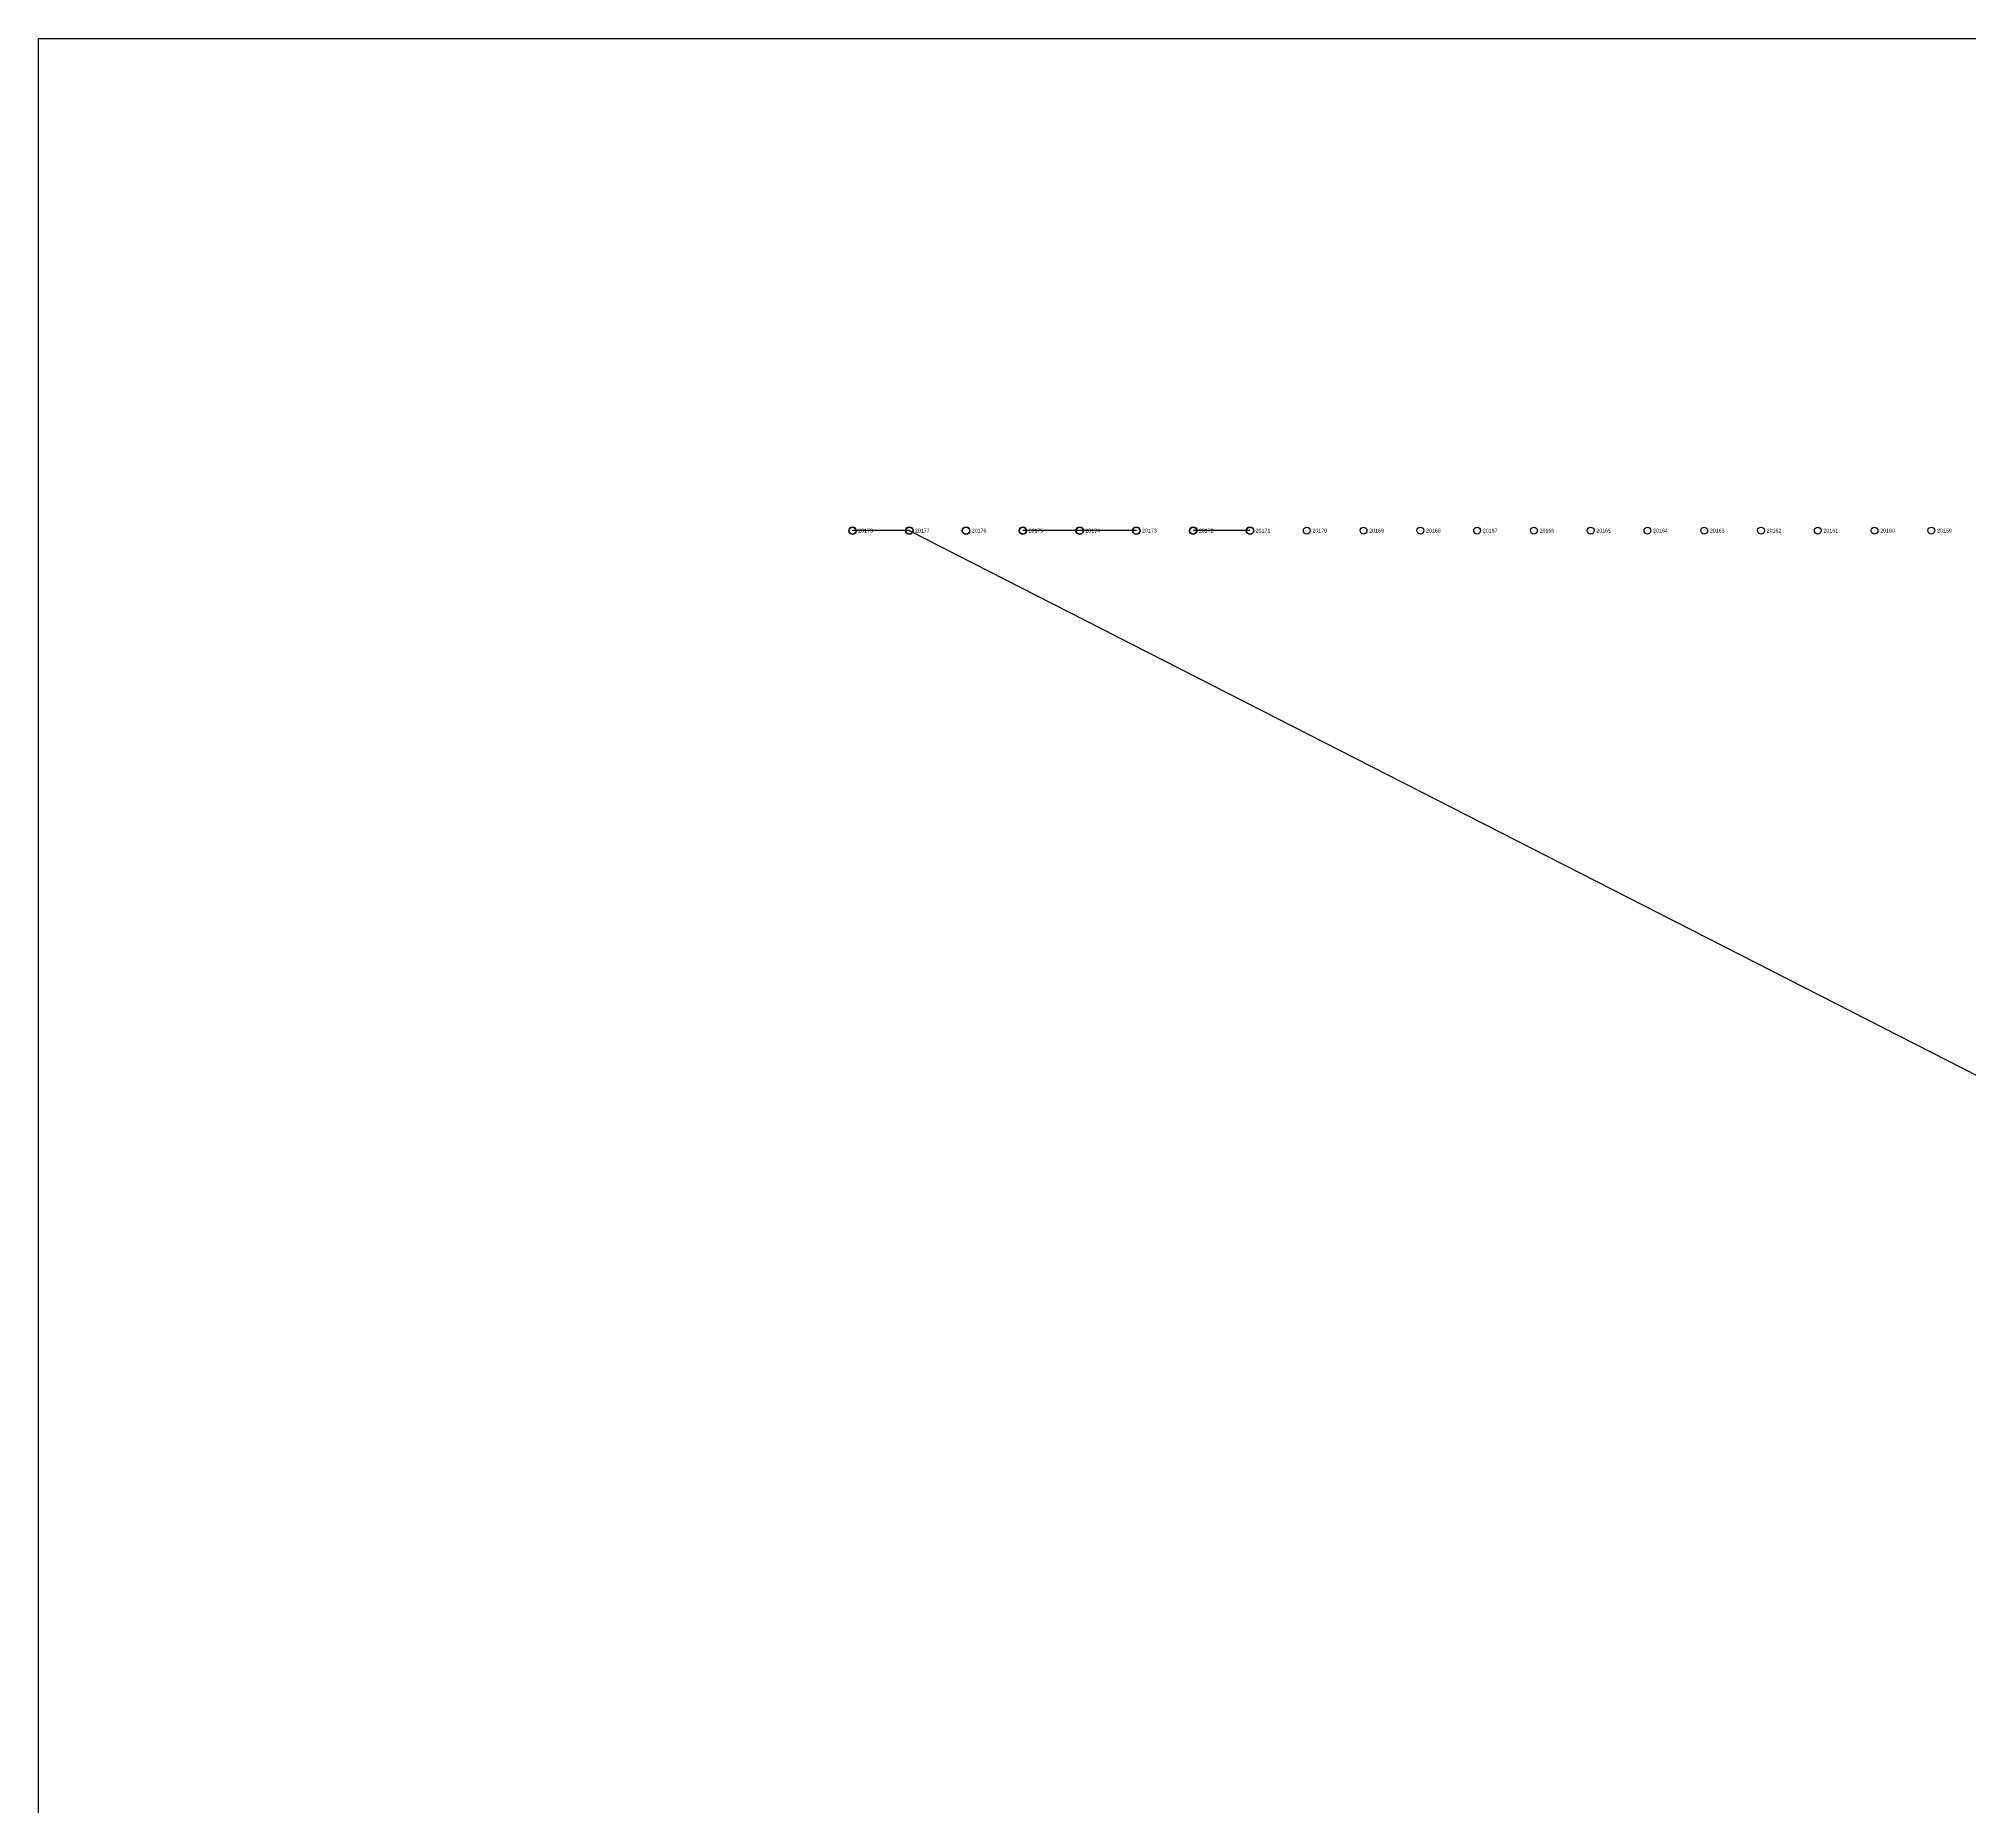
# Model space of a CAD drawing. Extents: x -5 to 376, y -217 to 241.
# Drawn here: x -4.8 to 124.8, y 122 to 240.6 of the extents above; entities that cross this region are included whole.
import ezdxf

# ---------------------------------------------------------------- set-up
doc = ezdxf.new("R2010")
doc.units = 0
for name, color, linetype in [('BOTTOM_WIRES_BLUE', 5, 'CONTINUOUS'), ('FIXTURE_INTERFACE_PIN', 4, 'CONTINUOUS'), ('FIXTURE_OUTLINE', 144, 'CONTINUOUS'), ('TESTER_INTERFACE_PIN', 144, 'CONTINUOUS'), ('TESTER_INTERFACE_PIN_LABEL', 144, 'CONTINUOUS')]:
    doc.layers.add(name, color=color, linetype=linetype)
doc.styles.get("Standard").update_dxf_attribs({"font": 'arial.ttf'})

msp = doc.modelspace()

# ---------------------------------------------------------------- linework, layer by layer
at = {"layer": 'BOTTOM_WIRES_BLUE'}
for p, q in [((53.62194, 207.5815), (49.81194, 207.5815)), ((53.62194, 207.5815), (235.23194, 114.8715)), ((65.05194, 207.5815), (61.24194, 207.5815)), ((68.86194, 207.5815), (65.05194, 207.5815)), ((76.48194, 207.5815), (72.67194, 207.5815))]:
    msp.add_line(p, q, dxfattribs=at)
at = {"layer": 'FIXTURE_INTERFACE_PIN'}
for centre in [(49.81194, 207.5815), (53.62194, 207.5815), (57.43194, 207.5815), (61.24194, 207.5815), (65.05194, 207.5815), (68.86194, 207.5815), (72.67194, 207.5815), (76.48194, 207.5815)]:
    msp.add_circle(centre, 0.254, dxfattribs=at)
at = {"layer": 'FIXTURE_OUTLINE'}
for p, q in [((-4.79806, 240.6015), (376.20194, 240.6015)), ((-4.79806, -216.5985), (-4.79806, 240.6015))]:
    msp.add_line(p, q, dxfattribs=at)
at = {"layer": 'TESTER_INTERFACE_PIN'}
for centre in [(49.81194, 207.5815), (53.62194, 207.5815), (57.43194, 207.5815), (61.24194, 207.5815), (65.05194, 207.5815), (68.86194, 207.5815), (72.67194, 207.5815), (76.48194, 207.5815), (80.29194, 207.5815), (84.10194, 207.5815), (87.91194, 207.5815), (91.72194, 207.5815), (95.53194, 207.5815), (99.34194, 207.5815), (103.15194, 207.5815), (106.96194, 207.5815), (110.77194, 207.5815), (114.58194, 207.5815), (118.39194, 207.5815), (122.20194, 207.5815)]:
    msp.add_circle(centre, 0.2286, dxfattribs=at)

# ---------------------------------------------------------------- texts
at = {"layer": 'TESTER_INTERFACE_PIN_LABEL'}
for s, p in [('20178', (50.19294, 207.4545)), ('20177', (54.00294, 207.4545)), ('20176', (57.81294, 207.4545)), ('20175', (61.62294, 207.4545)), ('20174', (65.43294, 207.4545)), ('20173', (69.24294, 207.4545)), ('20172', (73.05294, 207.4545)), ('20171', (76.86294, 207.4545)), ('20170', (80.67294, 207.4545)), ('20169', (84.48294, 207.4545)), ('20168', (88.29294, 207.4545)), ('20167', (92.10294, 207.4545)), ('20166', (95.91294, 207.4545)), ('20165', (99.72294, 207.4545)), ('20164', (103.53294, 207.4545)), ('20163', (107.34294, 207.4545)), ('20162', (111.15294, 207.4545)), ('20161', (114.96294, 207.4545)), ('20160', (118.77294, 207.4545)), ('20159', (122.58294, 207.4545))]:
    msp.add_text(s, height=0.254, dxfattribs=at).set_placement(p)

doc.saveas('drawing.dxf')
